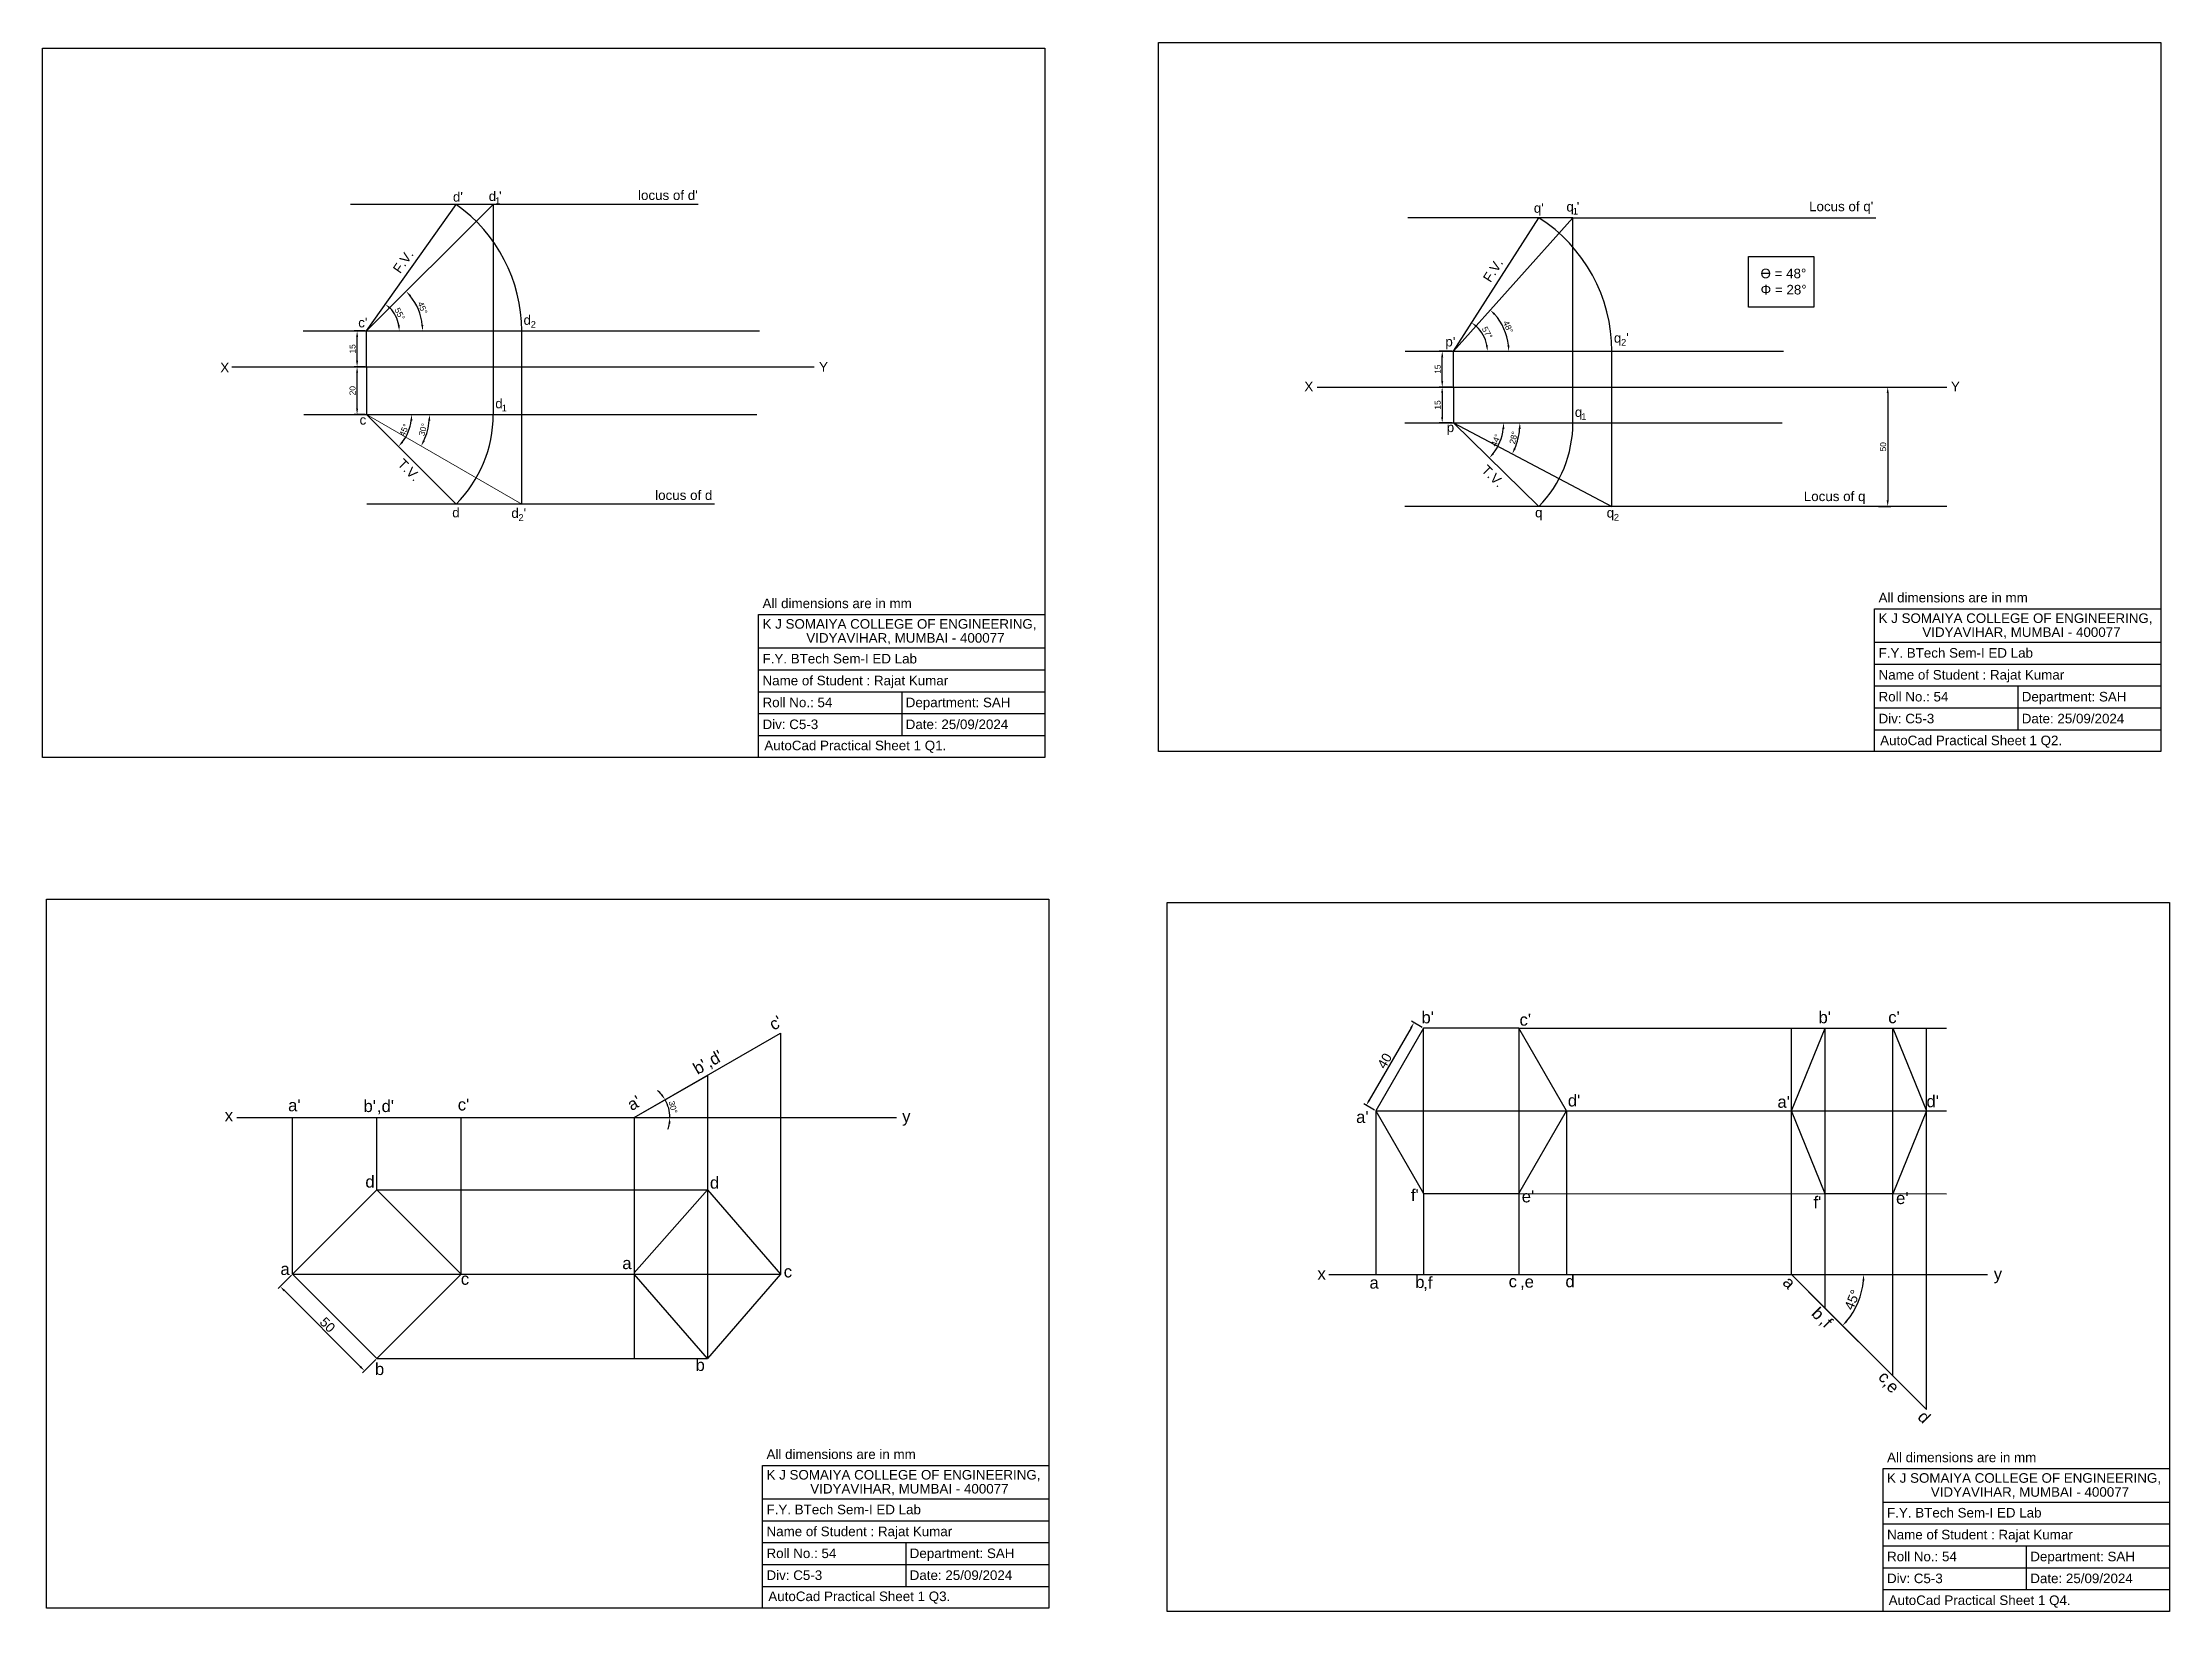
# Model space of a CAD drawing. Header units: millimetres. Extents: x 2670 to 3561, y 1512 to 2170.
import ezdxf

# ---------------------------------------------------------------- set-up
doc = ezdxf.new("R2010")
doc.units = ezdxf.units.MM
doc.styles.get("Standard").update_dxf_attribs({"font": 'arial.ttf'})
doc.dimstyles.new('ISO-25', dxfattribs={"dimtxt": 2.5, "dimasz": 2.5, "dimexe": 1.25, "dimexo": 0.625, "dimtad": 1, "dimtxsty": 'Standard', "dimcen": 2.5, "dimadec": 0, "dimazin": 0, "dimtfac": 1, "dimtmove": 0, "dimatfit": 3, "dimfxl": 1, "dimarcsym": 0})

# ---------------------------------------------------------------- blocks, each defined once
blk = doc.blocks.new('*D3')
at = {"color": 0, "lineweight": -2, "transparency": 16777216}
for p, q in [((2805.36, 2048.79), (2800.73, 2048.79)), ((2801.98, 2036.29), (2801.98, 2046.29)), ((2805.36, 2033.79), (2800.73, 2033.79))]:
    blk.add_line(p, q, dxfattribs=at)
at = {"color": 0, "transparency": 16777216}
for points in [[(2801.56, 2046.29), (2802.4, 2046.29), (2801.98, 2048.79)], [(2801.56, 2036.29), (2802.4, 2036.29), (2801.98, 2033.79)]]:
    blk.add_solid(points, dxfattribs=at)
at = {"layer": 'Defpoints', "color": 0, "transparency": 16777216}
for p in [(2801.98, 2048.79), (2805.99, 2048.79), (2805.99, 2033.79)]:
    blk.add_point(p, dxfattribs=at)
at = {"color": 0, "transparency": 16777216, "insert": (2800.08, 2041.29), "char_height": 2.5, "attachment_point": 5, "rotation": 90}
blk.add_mtext('15', dxfattribs=at)
blk = doc.blocks.new('*D4')
at = {"color": 0, "lineweight": -2, "transparency": 16777216}
for p, q in [((2805.36, 2033.79), (2800.73, 2033.79)), ((2801.98, 2016.29), (2801.98, 2031.29)), ((2805.36, 2013.79), (2800.73, 2013.79))]:
    blk.add_line(p, q, dxfattribs=at)
at = {"color": 0, "transparency": 16777216}
for points in [[(2801.56, 2031.29), (2802.4, 2031.29), (2801.98, 2033.79)], [(2801.56, 2016.29), (2802.4, 2016.29), (2801.98, 2013.79)]]:
    blk.add_solid(points, dxfattribs=at)
at = {"layer": 'Defpoints', "color": 0, "transparency": 16777216}
for p in [(2801.98, 2033.79), (2805.99, 2033.79), (2805.99, 2013.79)]:
    blk.add_point(p, dxfattribs=at)
at = {"color": 0, "transparency": 16777216, "insert": (2800.08, 2023.79), "char_height": 2.5, "attachment_point": 5, "rotation": 90}
blk.add_mtext('20', dxfattribs=at)
blk = doc.blocks.new('*D5')
at = {"color": 0, "lineweight": -2, "transparency": 16777216}
blk.add_arc((2805.99, 2048.79), 13.68, 10.48737, 44.24824, dxfattribs=at)
at = {"color": 0, "transparency": 16777216}
for points in [[(2815.51, 2058.01), (2816.05, 2058.65), (2813.88, 2059.95)], [(2819.85, 2051.31), (2819.02, 2051.24), (2819.66, 2048.79)]]:
    blk.add_solid(points, dxfattribs=at)
at = {"layer": 'Defpoints', "color": 0, "transparency": 16777216}
for p in [(2843.49, 2101.82), (2818.98, 2053.07), (2779.43, 2048.79), (2805.99, 2048.79), (2970.63, 2048.79)]:
    blk.add_point(p, dxfattribs=at)
at = {"color": 0, "transparency": 16777216, "insert": (2819.82, 2055.95), "char_height": 2.5, "attachment_point": 5, "rotation": 297.36781}
blk.add_mtext('55°', dxfattribs=at)
blk = doc.blocks.new('*D6')
at = {"color": 0, "lineweight": -2, "transparency": 16777216}
blk.add_arc((2805.99, 2048.79), 23.45, 6.11178, 38.88822, dxfattribs=at)
at = {"color": 0, "transparency": 16777216}
for points in [[(2823.93, 2063.23), (2824.55, 2063.79), (2822.57, 2065.37)], [(2829.72, 2051.3), (2828.88, 2051.26), (2829.43, 2048.79)]]:
    blk.add_solid(points, dxfattribs=at)
at = {"layer": 'Defpoints', "color": 0, "transparency": 16777216}
for p in [(2859.02, 2101.82), (2828.64, 2054.86), (2779.43, 2048.79), (2805.99, 2048.79), (2970.63, 2048.79)]:
    blk.add_point(p, dxfattribs=at)
at = {"color": 0, "transparency": 16777216, "insert": (2829.4, 2058.49), "char_height": 2.5, "attachment_point": 5, "rotation": 292.5}
blk.add_mtext('45°', dxfattribs=at)
blk = doc.blocks.new('*D7')
at = {"color": 0, "lineweight": -2, "transparency": 16777216}
blk.add_arc((2805.99, 2013.79), 18.88, 322.59164, 352.40836, dxfattribs=at)
at = {"color": 0, "transparency": 16777216}
for points in [[(2824.29, 2011.32), (2825.12, 2011.26), (2824.87, 2013.79)], [(2821.3, 2002.04), (2820.67, 2002.59), (2819.34, 2000.43)]]:
    blk.add_solid(points, dxfattribs=at)
at = {"layer": 'Defpoints', "color": 0, "transparency": 16777216}
for p in [(2779.71, 2013.79), (2805.99, 2013.79), (2969.5, 2013.79), (2822.34, 2004.35), (2843.49, 1976.29)]:
    blk.add_point(p, dxfattribs=at)
at = {"color": 0, "transparency": 16777216, "insert": (2821.68, 2007.29), "char_height": 2.5, "attachment_point": 5, "rotation": 67.5}
blk.add_mtext('45°', dxfattribs=at)
blk = doc.blocks.new('*D8')
at = {"color": 0, "lineweight": -2, "transparency": 16777216}
blk.add_arc((2805.99, 2013.79), 26.35, 335.43731, 354.56269, dxfattribs=at)
at = {"color": 0, "transparency": 16777216}
for points in [[(2831.81, 2011.31), (2832.64, 2011.27), (2832.34, 2013.79)], [(2830.33, 2002.64), (2829.59, 2003.02), (2828.81, 2000.61)]]:
    blk.add_solid(points, dxfattribs=at)
at = {"layer": 'Defpoints', "color": 0, "transparency": 16777216}
for p in [(2779.71, 2013.79), (2805.99, 2013.79), (2969.5, 2013.79), (2830.75, 2004.77), (2870.94, 1976.29)]:
    blk.add_point(p, dxfattribs=at)
at = {"color": 0, "transparency": 16777216, "insert": (2829.6, 2007.46), "char_height": 2.5, "attachment_point": 5, "rotation": 75}
blk.add_mtext('30°', dxfattribs=at)
blk = doc.blocks.new('*D17')
at = {"color": 0, "lineweight": -2, "transparency": 16777216}
for p, q in [((3439.43, 2025.3), (3444.56, 2025.3)), ((3443.31, 2022.8), (3443.31, 1977.8)), ((3439.43, 1975.3), (3444.56, 1975.3))]:
    blk.add_line(p, q, dxfattribs=at)
at = {"color": 0, "transparency": 16777216}
for points in [[(3442.89, 2022.8), (3443.73, 2022.8), (3443.31, 2025.3)], [(3442.89, 1977.8), (3443.73, 1977.8), (3443.31, 1975.3)]]:
    blk.add_solid(points, dxfattribs=at)
at = {"layer": 'Defpoints', "color": 0, "transparency": 16777216}
for p in [(3438.81, 2025.3), (3438.81, 1975.3), (3443.31, 1975.3)]:
    blk.add_point(p, dxfattribs=at)
at = {"color": 0, "transparency": 16777216, "insert": (3441.41, 2000.3), "char_height": 2.5, "attachment_point": 5, "rotation": 90}
blk.add_mtext('50', dxfattribs=at)
blk = doc.blocks.new('*D18')
at = {"color": 0, "lineweight": -2, "transparency": 16777216}
for p, q in [((3260.78, 2040.3), (3255.41, 2040.3)), ((3256.66, 2027.8), (3256.66, 2037.8)), ((3260.78, 2025.3), (3255.41, 2025.3))]:
    blk.add_line(p, q, dxfattribs=at)
at = {"color": 0, "transparency": 16777216}
for points in [[(3256.24, 2037.8), (3257.07, 2037.8), (3256.66, 2040.3)], [(3256.24, 2027.8), (3257.07, 2027.8), (3256.66, 2025.3)]]:
    blk.add_solid(points, dxfattribs=at)
at = {"layer": 'Defpoints', "color": 0, "transparency": 16777216}
for p in [(3256.66, 2040.3), (3261.41, 2040.3), (3261.41, 2025.3)]:
    blk.add_point(p, dxfattribs=at)
at = {"color": 0, "transparency": 16777216, "insert": (3254.76, 2032.8), "char_height": 2.5, "attachment_point": 5, "rotation": 90}
blk.add_mtext('15', dxfattribs=at)
blk = doc.blocks.new('*D19')
at = {"color": 0, "lineweight": -2, "transparency": 16777216}
for p, q in [((3260.78, 2025.3), (3255.38, 2025.3)), ((3256.63, 2022.8), (3256.63, 2012.8)), ((3260.78, 2010.3), (3255.38, 2010.3))]:
    blk.add_line(p, q, dxfattribs=at)
at = {"color": 0, "transparency": 16777216}
for points in [[(3256.21, 2022.8), (3257.05, 2022.8), (3256.63, 2025.3)], [(3256.21, 2012.8), (3257.05, 2012.8), (3256.63, 2010.3)]]:
    blk.add_solid(points, dxfattribs=at)
at = {"layer": 'Defpoints', "color": 0, "transparency": 16777216}
for p in [(3261.41, 2025.3), (3256.63, 2010.3), (3261.41, 2010.3)]:
    blk.add_point(p, dxfattribs=at)
at = {"color": 0, "transparency": 16777216, "insert": (3254.73, 2017.8), "char_height": 2.5, "attachment_point": 5, "rotation": 90}
blk.add_mtext('15', dxfattribs=at)
blk = doc.blocks.new('*D20')
at = {"color": 0, "lineweight": -2, "transparency": 16777216}
blk.add_arc((3261.41, 2010.3), 20.99, 322.40081, 353.17219, dxfattribs=at)
at = {"color": 0, "transparency": 16777216}
for points in [[(3281.84, 2007.83), (3282.67, 2007.78), (3282.4, 2010.3)], [(3278.35, 1997.22), (3277.73, 1997.77), (3276.4, 1995.61)]]:
    blk.add_solid(points, dxfattribs=at)
at = {"layer": 'Defpoints', "color": 0, "transparency": 16777216}
for p in [(3240.98, 2010.3), (3261.41, 2010.3), (3399.09, 2010.3), (3279.66, 1999.93), (3297.12, 1975.3)]:
    blk.add_point(p, dxfattribs=at)
at = {"color": 0, "transparency": 16777216, "insert": (3279.11, 2003.07), "char_height": 2.5, "attachment_point": 5, "rotation": 67.7865}
blk.add_mtext('44°', dxfattribs=at)
blk = doc.blocks.new('*D21')
at = {"color": 0, "lineweight": -2, "transparency": 16777216}
blk.add_arc((3261.41, 2010.3), 27.8, 337.33686, 354.845, dxfattribs=at)
at = {"color": 0, "transparency": 16777216}
for points in [[(3288.68, 2007.82), (3289.51, 2007.78), (3289.2, 2010.3)], [(3287.44, 1999.41), (3286.68, 1999.77), (3285.99, 1997.33)]]:
    blk.add_solid(points, dxfattribs=at)
at = {"layer": 'Defpoints', "color": 0, "transparency": 16777216}
for p in [(3240.98, 2010.3), (3261.41, 2010.3), (3399.09, 2010.3), (3287.76, 2001.46), (3327.74, 1975.3)]:
    blk.add_point(p, dxfattribs=at)
at = {"color": 0, "transparency": 16777216, "insert": (3286.54, 2004.08), "char_height": 2.5, "attachment_point": 5, "rotation": 76.09093}
blk.add_mtext('28°', dxfattribs=at)
blk = doc.blocks.new('*D22')
at = {"color": 0, "lineweight": -2, "transparency": 16777216}
blk.add_arc((3261.41, 2040.3), 14.16, 10.12555, 47.30609, dxfattribs=at)
at = {"color": 0, "transparency": 16777216}
for points in [[(3270.76, 2050.38), (3271.27, 2051.04), (3269.03, 2052.24)], [(3275.77, 2042.83), (3274.94, 2042.75), (3275.57, 2040.3)]]:
    blk.add_solid(points, dxfattribs=at)
at = {"layer": 'Defpoints', "color": 0, "transparency": 16777216}
for p in [(3297.12, 2096.2), (3274.79, 2044.95), (3241.06, 2040.3), (3261.41, 2040.3), (3399.6, 2040.3)]:
    blk.add_point(p, dxfattribs=at)
at = {"color": 0, "transparency": 16777216, "insert": (3275.49, 2048.02), "char_height": 2.5, "attachment_point": 5, "rotation": 298.71582}
blk.add_mtext('57°', dxfattribs=at)
blk = doc.blocks.new('*D23')
at = {"color": 0, "lineweight": -2, "transparency": 16777216}
blk.add_arc((3261.41, 2040.3), 23.12, 6.19938, 41.99031, dxfattribs=at)
at = {"color": 0, "transparency": 16777216}
for points in [[(3278.3, 2055.47), (3278.88, 2056.06), (3276.82, 2057.53)], [(3284.81, 2042.82), (3283.97, 2042.77), (3284.53, 2040.3)]]:
    blk.add_solid(points, dxfattribs=at)
at = {"layer": 'Defpoints', "color": 0, "transparency": 16777216}
for p in [(3311.41, 2096.2), (3283.62, 2046.7), (3241.06, 2040.3), (3261.41, 2040.3), (3399.6, 2040.3)]:
    blk.add_point(p, dxfattribs=at)
at = {"color": 0, "transparency": 16777216, "insert": (3284.25, 2050.51), "char_height": 2.5, "attachment_point": 5, "rotation": 294.09484}
blk.add_mtext('48°', dxfattribs=at)
blk = doc.blocks.new('*D27')
at = {"color": 0, "lineweight": -2, "transparency": 16777216}
for p, q in [((2774.46, 1653.32), (2768.85, 1647.71)), ((2803.32, 1615.01), (2771.5, 1646.83)), ((2809.81, 1617.96), (2804.21, 1612.35))]:
    blk.add_line(p, q, dxfattribs=at)
at = {"color": 0, "transparency": 16777216}
for points in [[(2771.8, 1647.12), (2771.21, 1646.53), (2769.73, 1648.59)], [(2803.62, 1615.3), (2803.03, 1614.71), (2805.09, 1613.24)]]:
    blk.add_solid(points, dxfattribs=at)
at = {"layer": 'Defpoints', "color": 0, "transparency": 16777216}
for p in [(2774.9, 1653.76), (2769.73, 1648.59), (2810.25, 1618.4)]:
    blk.add_point(p, dxfattribs=at)
at = {"color": 0, "transparency": 16777216, "insert": (2789.59, 1632.51), "char_height": 2.5, "attachment_point": 5, "rotation": 315}
blk.add_mtext('{\\H1.60316x;50}', dxfattribs=at)
blk = doc.blocks.new('*D28')
at = {"color": 0, "lineweight": -2, "transparency": 16777216}
for start, end in [(39.61184, 49.22368), (0, 30), (340.77632, 350.38816)]:
    blk.add_arc((2918.12, 1719.33), 14.92, start, end, dxfattribs=at)
at = {"color": 0, "transparency": 16777216}
for points in [[(2929.96, 1729.08), (2929.28, 1728.6), (2931.05, 1726.79)], [(2932.42, 1716.87), (2933.25, 1716.8), (2933.04, 1719.33)]]:
    blk.add_solid(points, dxfattribs=at)
at = {"layer": 'Defpoints', "color": 0, "transparency": 16777216}
for p in [(2948.74, 1737), (2932.82, 1721.92), (2751.62, 1719.33), (2918.12, 1719.33), (3028.03, 1719.33)]:
    blk.add_point(p, dxfattribs=at)
at = {"color": 0, "transparency": 16777216, "insert": (2934.37, 1723.68), "char_height": 2.5, "attachment_point": 5, "rotation": 285}
blk.add_mtext('30°', dxfattribs=at)
blk = doc.blocks.new('*D32')
at = {"color": 0, "lineweight": -2, "transparency": 16777216}
for p, q in [((3243.57, 1756.91), (3226.07, 1726.6)), ((3248.23, 1757.11), (3243.74, 1759.7)), ((3228.23, 1722.47), (3223.74, 1725.06))]:
    blk.add_line(p, q, dxfattribs=at)
at = {"color": 0, "transparency": 16777216}
for points in [[(3243.21, 1757.12), (3243.93, 1756.7), (3244.82, 1759.07)], [(3225.71, 1726.81), (3226.43, 1726.39), (3224.82, 1724.43)]]:
    blk.add_solid(points, dxfattribs=at)
at = {"layer": 'Defpoints', "color": 0, "transparency": 16777216}
for p in [(3248.77, 1756.79), (3224.82, 1724.43), (3228.77, 1722.15)]:
    blk.add_point(p, dxfattribs=at)
at = {"color": 0, "transparency": 16777216, "insert": (3232.51, 1743.09), "char_height": 2.5, "attachment_point": 5, "rotation": 60}
blk.add_mtext('{\\H1.60316x;40}', dxfattribs=at)
blk = doc.blocks.new('*D33')
at = {"color": 0, "lineweight": -2, "transparency": 16777216}
blk.add_line((3417.56, 1638.97), (3425.25, 1631.29), dxfattribs=at)
blk.add_arc((3402.98, 1653.56), 30.25, 319.73728, 355.26272, dxfattribs=at)
at = {"color": 0, "transparency": 16777216}
for points in [[(3432.71, 1651.08), (3433.54, 1651.04), (3433.23, 1653.56)], [(3426.37, 1633.73), (3425.75, 1634.29), (3424.37, 1632.17)]]:
    blk.add_solid(points, dxfattribs=at)
at = {"layer": 'Defpoints', "color": 0, "transparency": 16777216}
for p in [(3209.11, 1653.56), (3402.98, 1653.56), (3485.08, 1653.56), (3417.12, 1639.42), (3429.17, 1638.44)]:
    blk.add_point(p, dxfattribs=at)
at = {"color": 0, "transparency": 16777216, "insert": (3428.46, 1643), "char_height": 2.5, "attachment_point": 5, "rotation": 67.5}
blk.add_mtext('{\\H1.60316x;45°}', dxfattribs=at)

msp = doc.modelspace()

# ---------------------------------------------------------------- linework, layer by layer
for p, q in [((2670.181, 2167.189), (3090.181, 2167.189)), ((2670.181, 1870.189), (2670.181, 2167.189)), ((3090.181, 2167.189), (3090.181, 1870.189)), ((3137.796, 2169.599), (3557.796, 2169.599)), ((3137.796, 1872.599), (3137.796, 2169.599)), ((3557.796, 2169.599), (3557.796, 1872.599)), ((2944.832, 2101.819), (2799.154, 2101.819)), ((2859.02, 2101.819), (2859.02, 2013.786)), ((3311.409, 2096.202), (3242.279, 2096.202)), ((3261.409, 2040.3), (3311.409, 2096.202)), ((3311.409, 2010.3), (3311.409, 2096.202)), ((3311.409, 2096.202), (3438.315, 2096.202)), ((2779.433, 2048.786), (2970.627, 2048.786)), ((2805.987, 2033.786), (2805.987, 2048.786)), ((2870.938, 1976.286), (2870.938, 2048.786)), ((2805.987, 2033.786), (2805.987, 2013.786)), ((3241.063, 2040.3), (3399.602, 2040.3)), ((3261.409, 2025.3), (3261.409, 2040.3)), ((3327.741, 1975.3), (3327.741, 2040.3)), ((3261.409, 2025.3), (3261.409, 2010.3)), ((2779.715, 2013.786), (2969.499, 2013.786)), ((3240.982, 2010.3), (3399.086, 2010.3)), ((3261.409, 2010.3), (3327.741, 1975.3)), ((2951.706, 1976.286), (2806.028, 1976.286)), ((3468.136, 1975.3), (3241.008, 1975.3)), ((2970.181, 1930.013), (3090.181, 1930.013)), ((2970.181, 1870.189), (2970.181, 1930.013)), ((3090.181, 1925.189), (3090.181, 1870.189)), ((3437.796, 1932.422), (3557.796, 1932.422)), ((3437.796, 1872.599), (3437.796, 1932.422)), ((3557.796, 1927.599), (3557.796, 1872.599)), ((3437.796, 1918.433), (3557.796, 1918.433)), ((2970.181, 1916.023), (3090.181, 1916.023)), ((3437.796, 1909.266), (3557.796, 1909.266)), ((2970.181, 1906.856), (3090.181, 1906.856)), ((3437.796, 1900.099), (3557.796, 1900.099)), ((3497.796, 1900.099), (3497.796, 1881.766)), ((2970.181, 1897.689), (3090.181, 1897.689)), ((3030.181, 1897.689), (3030.181, 1879.356)), ((3437.796, 1890.933), (3557.796, 1890.933)), ((2970.181, 1888.523), (3090.181, 1888.523)), ((3437.796, 1881.766), (3557.796, 1881.766)), ((2970.181, 1879.356), (3090.181, 1879.356)), ((3557.796, 1872.599), (3137.796, 1872.599)), ((3557.796, 1872.599), (3437.796, 1872.599)), ((3090.181, 1870.189), (2670.181, 1870.189)), ((3090.181, 1870.189), (2970.181, 1870.189)), ((2671.852, 1810.801), (3091.852, 1810.801)), ((2671.852, 1513.801), (2671.852, 1810.801)), ((3091.852, 1810.801), (3091.852, 1513.801)), ((3141.362, 1809.459), (3561.362, 1809.459)), ((3141.362, 1512.459), (3141.362, 1809.459)), ((3561.362, 1809.459), (3561.362, 1512.459)), ((3248.77, 1687.513), (3248.77, 1756.795)), ((3288.77, 1756.795), (3288.77, 1687.513)), ((3288.77, 1756.795), (3467.913, 1756.795)), ((3402.98, 1653.558), (3402.98, 1756.795)), ((3417.122, 1639.416), (3417.122, 1756.795)), ((3445.407, 1611.132), (3445.407, 1756.795)), ((3459.549, 1596.99), (3459.549, 1756.795)), ((2979.362, 1754.681), (2979.362, 1653.758)), ((2918.125, 1719.325), (2948.743, 1737.003)), ((2918.125, 1719.325), (2948.743, 1737.003)), ((2948.743, 1737.003), (2948.743, 1618.402)), ((3228.77, 1722.154), (3228.77, 1653.558)), ((3228.77, 1722.154), (3467.913, 1722.154)), ((3308.77, 1722.154), (3308.77, 1653.558)), ((2751.625, 1719.325), (3028.034, 1719.325)), ((2774.898, 1653.758), (2774.898, 1719.325)), ((2810.253, 1689.113), (2810.253, 1719.325)), ((2845.608, 1653.758), (2845.608, 1719.325)), ((2918.125, 1719.325), (2918.125, 1618.402)), ((2810.253, 1689.113), (2948.743, 1689.113)), ((3248.77, 1687.513), (3248.77, 1653.558)), ((3248.77, 1687.513), (3288.77, 1687.513)), ((3288.77, 1687.513), (3288.77, 1653.558)), ((3288.77, 1687.513), (3467.913, 1687.398)), ((2774.898, 1653.758), (2979.362, 1653.758)), ((3209.114, 1653.558), (3485.081, 1653.558)), ((3402.98, 1653.558), (3417.122, 1639.416)), ((3417.122, 1639.416), (3445.407, 1611.132)), ((2810.253, 1618.402), (2948.743, 1618.402)), ((2971.852, 1573.624), (3091.852, 1573.624)), ((2971.852, 1513.801), (2971.852, 1573.624)), ((3091.852, 1568.801), (3091.852, 1513.801)), ((3441.362, 1572.283), (3561.362, 1572.283)), ((3441.362, 1512.459), (3441.362, 1572.283)), ((2971.852, 1559.634), (3091.852, 1559.634)), ((3561.362, 1567.459), (3561.362, 1512.459)), ((3441.362, 1558.293), (3561.362, 1558.293)), ((2971.852, 1550.468), (3091.852, 1550.468)), ((3441.362, 1549.126), (3561.362, 1549.126)), ((2971.852, 1541.301), (3091.852, 1541.301)), ((3031.852, 1541.301), (3031.852, 1522.968)), ((3441.362, 1539.959), (3561.362, 1539.959)), ((3501.362, 1539.959), (3501.362, 1521.626)), ((2971.852, 1532.134), (3091.852, 1532.134)), ((3441.362, 1530.793), (3561.362, 1530.793)), ((2971.852, 1522.968), (3091.852, 1522.968)), ((3441.362, 1521.626), (3561.362, 1521.626)), ((3091.852, 1513.801), (2671.852, 1513.801)), ((3091.852, 1513.801), (2971.852, 1513.801)), ((3561.362, 1512.459), (3141.362, 1512.459)), ((3561.362, 1512.459), (3441.362, 1512.459))]:
    msp.add_line(p, q)
at = {"lineweight": 9}
for p, q in [((2805.987, 2048.786), (2859.02, 2101.819)), ((2805.987, 2013.786), (2870.938, 1976.286))]:
    msp.add_line(p, q, dxfattribs=at)
at = {"lineweight": 30}
for p, q in [((2805.987, 2048.786), (2843.487, 2101.819)), ((3261.409, 2040.3), (3297.116, 2096.202)), ((2749.491, 2033.786), (2993.446, 2033.786)), ((3204.256, 2025.3), (3468.136, 2025.3)), ((2805.987, 2013.786), (2843.487, 1976.286)), ((3261.409, 2010.3), (3297.116, 1975.3)), ((3402.98, 1722.154), (3417.122, 1756.795)), ((3417.122, 1756.795), (3445.407, 1756.795)), ((3445.407, 1756.795), (3459.549, 1722.154)), ((2918.125, 1719.325), (2979.362, 1754.681)), ((3417.122, 1687.413), (3402.98, 1722.154)), ((3459.549, 1722.154), (3445.407, 1687.413)), ((2774.898, 1719.325), (2845.608, 1719.325)), ((2774.898, 1653.758), (2810.253, 1689.113)), ((2810.253, 1689.113), (2845.608, 1653.758)), ((2918.125, 1654.325), (2948.743, 1689.113)), ((2948.743, 1689.113), (2979.362, 1653.758)), ((3445.407, 1687.413), (3417.122, 1687.413)), ((2810.253, 1618.402), (2774.898, 1653.758)), ((2845.608, 1653.758), (2810.253, 1618.402)), ((2948.743, 1618.402), (2918.125, 1653.758)), ((2979.362, 1653.758), (2948.743, 1618.402)), ((3228.77, 1653.558), (3308.77, 1653.558)), ((3402.98, 1653.558), (3459.549, 1596.99))]:
    msp.add_line(p, q, dxfattribs=at)
msp.add_lwpolyline([(3384.966, 2079.973), (3412.423, 2079.973), (3412.423, 2058.742), (3384.966, 2058.742)], close=True)
msp.add_lwpolyline([(3248.77, 1756.795), (3228.77, 1722.154), (3248.77, 1687.513), (3288.77, 1687.513), (3308.77, 1722.154), (3288.77, 1756.795)], close=True, dxfattribs=at)
for centre, radius, start, end in [((2805.987, 2048.786), 64.952, 0, 54.73561), ((3261.409, 2040.3), 66.332, 0, 57.431644), ((2805.987, 2013.786), 53.033, 315, 0), ((3261.409, 2010.3), 50, 315.572996, 0)]:
    msp.add_arc(centre, radius, start, end)

# ---------------------------------------------------------------- texts
for s, height, p in [("d'", 4.0079, (2842.134, 2102.971)), ('d', 4.008, (2857.131, 2103.246)), ('1', 2.806, (2859.818, 2101.966)), ("'", 4.008, (2861.466, 2103.246)), ("locus of d'", 4.0079, (2919.691, 2103.66)), ("q'", 4.0079, (3295.026, 2098.296)), ('q', 4.008, (3308.677, 2098.841)), ('1', 2.806, (3311.364, 2097.561)), ("'", 4.008, (3313.012, 2098.841)), ("Locus of q'", 4.0079, (3410.359, 2098.951)), ('ϴ = 48°', 4.0079, (3390.005, 2070.87)), ('Φ = 28°', 4.0079, (3390.035, 2064.094)), ("c'", 4.0079, (2802.451, 2050.301)), ('d', 4.008, (2871.719, 2051.399)), ('2', 2.806, (2874.718, 2050.118)), ("p'", 4.0079, (3257.967, 2042.304)), ('q', 4.008, (3328.581, 2043.889)), ('2', 2.806, (3331.581, 2042.608)), ("'", 4.008, (3333.741, 2043.889)), ('X', 4.008, (2744.663, 2031.457)), ('Y', 4.008, (2995.535, 2031.749)), ('X', 4.008, (3198.884, 2023.537)), ('Y', 4.008, (3469.812, 2023.551)), ('d', 4.008, (2859.878, 2016.405)), ('1', 2.806, (2862.565, 2015.125)), ('q', 4.008, (3312.22, 2012.809)), ('1', 2.806, (3314.908, 2011.529)), ('c', 4.008, (2803.017, 2009.55)), ('p', 4.008, (3258.541, 2006.434)), ('locus of d', 4.0079, (2926.88, 1978.015)), ('Locus of q', 4.0079, (3408.145, 1977.541)), ('d', 4.008, (2841.849, 1970.731)), ('d', 4.008, (2866.601, 1970.512)), ('2', 2.806, (2869.6, 1969.231)), ("'", 4.008, (2871.76, 1970.512)), ('q', 4.008, (3295.541, 1970.717)), ('q', 4.008, (3325.548, 1970.642)), ('2', 2.806, (3328.547, 1969.362)), ('All dimensions are in mm', 4.00791, (2971.859, 1932.695)), ('All dimensions are in mm', 4.00791, (3439.474, 1935.105)), ('K J SOMAIYA COLLEGE OF ENGINEERING, ', 4.00791, (2971.859, 1924.087)), ('K J SOMAIYA COLLEGE OF ENGINEERING, ', 4.00791, (3439.474, 1926.497)), ('VIDYAVIHAR, MUMBAI - 400077', 4.00791, (2990.195, 1918.235)), ('F.Y. BTech Sem-I ED Lab ', 4.00791, (3439.474, 1911.948)), ('VIDYAVIHAR, MUMBAI - 400077', 4.00791, (3457.811, 1920.645)), ('F.Y. BTech Sem-I ED Lab ', 4.00791, (2971.859, 1909.539)), ('Name of Student : Rajat Kumar ', 4.00791, (2971.859, 1900.372)), ('Name of Student : Rajat Kumar ', 4.00791, (3439.474, 1902.782)), ('Roll No.: 54 ', 4.00791, (2971.859, 1891.205)), ('Department: SAH ', 4.00791, (3031.859, 1891.205)), ('Roll No.: 54 ', 4.00791, (3439.474, 1893.615)), ('Department: SAH', 4.00791, (3499.474, 1893.615)), ('Div: C5-3 ', 4.0079, (2971.859, 1882.039)), ('Date: 25/09/2024 ', 4.00791, (3031.859, 1882.039)), ('Div: C5-3', 4.0079, (3439.474, 1884.448)), ('Date: 25/09/2024 ', 4.00791, (3499.474, 1884.448)), ("b'", 5, (3247.957, 1758.787)), ("c'", 5, (3289.049, 1757.822)), ("b'", 5, (3414.32, 1758.835)), ("c'", 5, (3443.533, 1758.835)), ("d'", 5, (3309.278, 1723.976)), ("d'", 5, (3459.549, 1723.644)), ('x', 5, (2746.53, 1717.764)), ("a'", 5, (2773.068, 1721.963)), ("b'", 5, (2804.663, 1721.634)), (",d'", 5, (2810.296, 1721.634)), ("c'", 5, (2844.157, 1722.292)), ('y', 5, (3030.367, 1717.402)), ("a'", 5, (3220.559, 1717.073)), ("a'", 5, (3397.098, 1723.422)), ('d', 5, (2805.45, 1689.989)), ('d', 5, (2949.805, 1689.569)), ("f'", 5, (3243.532, 1684.309)), ("e'", 5, (3289.973, 1683.803)), ("f'", 5, (3412.223, 1681.318)), ("e'", 5, (3446.813, 1683.091)), ('a', 5, (2913.093, 1655.85)), ('a', 5, (2769.855, 1653.397)), ('c', 5, (2845.44, 1649.283)), ('c', 5, (2980.746, 1652.358)), ('x', 5, (3204.377, 1651.429)), ('a', 5, (3226.184, 1647.683)), ('b', 5, (3245.336, 1647.94)), (',f', 5, (3248.684, 1647.636)), ('c', 5, (3284.488, 1648.245)), (',e', 5, (3289.255, 1648.074)), ('d', 5, (3308.269, 1648.245)), ('y', 5, (3487.746, 1651.409)), ('b', 5, (2809.456, 1611.486)), ('b', 5, (2943.799, 1613.198)), ('All dimensions are in mm', 4.00791, (2973.53, 1576.307)), ('All dimensions are in mm', 4.00791, (3443.04, 1574.965)), ('K J SOMAIYA COLLEGE OF ENGINEERING, ', 4.00791, (2973.53, 1567.699)), ('K J SOMAIYA COLLEGE OF ENGINEERING, ', 4.00791, (3443.04, 1566.357)), ('VIDYAVIHAR, MUMBAI - 400077', 4.00791, (2991.867, 1561.847)), ('VIDYAVIHAR, MUMBAI - 400077', 4.00791, (3461.376, 1560.505)), ('F.Y. BTech Sem-I ED Lab ', 4.00791, (2973.53, 1553.15)), ('F.Y. BTech Sem-I ED Lab ', 4.00791, (3443.04, 1551.808)), ('Name of Student : Rajat Kumar ', 4.00791, (2973.53, 1543.984)), ('Name of Student : Rajat Kumar ', 4.00791, (3443.04, 1542.642)), ('Roll No.: 54 ', 4.00791, (2973.53, 1534.817)), ('Department: SAH ', 4.00791, (3033.53, 1534.817)), ('Roll No.: 54 ', 4.00791, (3443.04, 1533.475)), ('Department: SAH', 4.00791, (3503.04, 1533.475)), ('Div: C5-3 ', 4.0079, (2973.53, 1525.65)), ('Date: 25/09/2024 ', 4.00791, (3033.53, 1525.65)), ('Div: C5-3', 4.0079, (3443.04, 1524.308)), ('Date: 25/09/2024 ', 4.00791, (3503.04, 1524.308))]:
    msp.add_text(s, height=height).set_placement(p)
for s, height, rotation, p in [('F.V.', 4.0079, 54.73561, (2819.965, 2072.574)), ('F.V.', 4.0079, 57.431644, (3276.858, 2068.814)), ('T.V.', 4.0079, 315, (2818.642, 1992.785)), ('T.V.', 4.0079, 315.572996, (3272.767, 1990.188)), ("c'", 5, 30, (2976.476, 1755.626)), (",d'", 5, 30, (2949.6, 1739.986)), ("b'", 5, 30, (2944.597, 1737.14)), ("a'", 5, 30, (2917.002, 1721.973)), ('a', 5, 315, (3398.906, 1649.872)), ('b', 5, 315, (3410.984, 1636.846)), (',f', 5, 315, (3414.432, 1633.534)), ('c', 5, 315, (3438.962, 1610.217)), (',e', 5, 315, (3441.017, 1607.568)), ('d', 5, 315, (3455.456, 1593.524))]:
    msp.add_text(s, height=height, rotation=rotation).set_placement(p)
at = {"char_height": 4.00791, "width": 79.55301, "attachment_point": 1}
for s, insert in [('AutoCad Practical Sheet 1 Q1.', (2972.616, 1877.186)), ('AutoCad Practical Sheet 1 Q2.', (3440.154, 1879.304)), ('AutoCad Practical Sheet 1 Q3.', (2974.288, 1520.798)), ('AutoCad Practical Sheet 1 Q4.', (3443.72, 1519.164))]:
    msp.add_mtext(s, dxfattribs=dict(at, insert=insert))

# ---------------------------------------------------------------- dimensions: what is measured, and where the dimension line sits
for base, line1, line2, picture, middle in [((2818.976, 2053.068), ((2805.987, 2048.786), (2843.487, 2101.819)), ((2779.433, 2048.786), (2970.627, 2048.786)), '*D5', (2819.817, 2055.946)), ((2828.635, 2054.855), ((2805.987, 2048.786), (2859.02, 2101.819)), ((2779.433, 2048.786), (2970.627, 2048.786)), '*D6', (2829.401, 2058.485)), ((3274.79, 2044.945), ((3261.409, 2040.3), (3297.116, 2096.202)), ((3241.063, 2040.3), (3399.602, 2040.3)), '*D22', (3275.494, 2048.017)), ((3283.623, 2046.697), ((3261.409, 2040.3), (3311.409, 2096.202)), ((3241.063, 2040.3), (3399.602, 2040.3)), '*D23', (3284.247, 2050.514)), ((2822.339, 2004.345), ((2779.715, 2013.786), (2969.499, 2013.786)), ((2805.987, 2013.786), (2843.487, 1976.286)), '*D7', (2821.679, 2007.286)), ((2830.751, 2004.773), ((2779.715, 2013.786), (2969.499, 2013.786)), ((2805.987, 2013.786), (2870.938, 1976.286)), '*D8', (2829.605, 2007.458)), ((3279.657, 1999.926), ((3240.982, 2010.3), (3399.086, 2010.3)), ((3261.409, 2010.3), (3297.116, 1975.3)), '*D20', (3279.106, 2003.073)), ((3287.761, 2001.46), ((3240.982, 2010.3), (3399.086, 2010.3)), ((3261.409, 2010.3), (3327.741, 1975.3)), '*D21', (3286.544, 2004.076)), ((2932.818, 1721.916), ((2751.625, 1719.325), (3028.034, 1719.325)), ((2918.125, 1719.325), (2948.743, 1737.003)), '*D28', (2934.374, 1723.679))]:
    dim = msp.add_angular_dim_2l(base=base, line1=line1, line2=line2, dimstyle='ISO-25')
    dim.commit()
    dim.dimension.update_dxf_attribs({"geometry": picture, "text_midpoint": middle})
for base, p1, p2, picture, middle in [((2801.979, 2048.786), (2805.987, 2033.786), (2805.987, 2048.786), '*D3', (2800.077, 2041.286)), ((2801.979, 2033.786), (2805.987, 2013.786), (2805.987, 2033.786), '*D4', (2800.077, 2023.786)), ((3256.658, 2040.3), (3261.409, 2025.3), (3261.409, 2040.3), '*D18', (3254.756, 2032.8)), ((3256.629, 2010.3), (3261.409, 2025.3), (3261.409, 2010.3), '*D19', (3254.728, 2017.8)), ((3443.311, 1975.3), (3438.808, 2025.3), (3438.808, 1975.3), '*D17', (3441.409, 2000.3))]:
    dim = msp.add_linear_dim(base=base, p1=p1, p2=p2, angle=90, dimstyle='ISO-25')
    dim.commit()
    dim.dimension.update_dxf_attribs({"geometry": picture, "text_midpoint": middle})
for base, p1, p2, angle, picture, middle in [((3224.821, 1724.434), (3248.77, 1756.795), (3228.77, 1722.154), 240, '*D32', (3234.821, 1741.754)), ((2769.734, 1648.594), (2810.253, 1618.402), (2774.898, 1653.758), 135, '*D27', (2787.702, 1630.626))]:
    dim = msp.add_linear_dim(base=base, p1=p1, p2=p2, angle=angle, text='{\\H1.60316x;<>}', dimstyle='ISO-25')
    dim.commit()
    dim.dimension.update_dxf_attribs({"geometry": picture, "text_midpoint": middle, "dimtype": 161})
dim = msp.add_angular_dim_2l(base=(3429.173, 1638.436), line1=((3209.114, 1653.558), (3485.081, 1653.558)), line2=((3402.98, 1653.558), (3417.122, 1639.416)), text='{\\H1.60316x;<>}', dimstyle='ISO-25')
dim.commit()
dim.dimension.update_dxf_attribs({"geometry": '*D33', "text_midpoint": (3428.463, 1643.003)})

doc.saveas('drawing.dxf')
